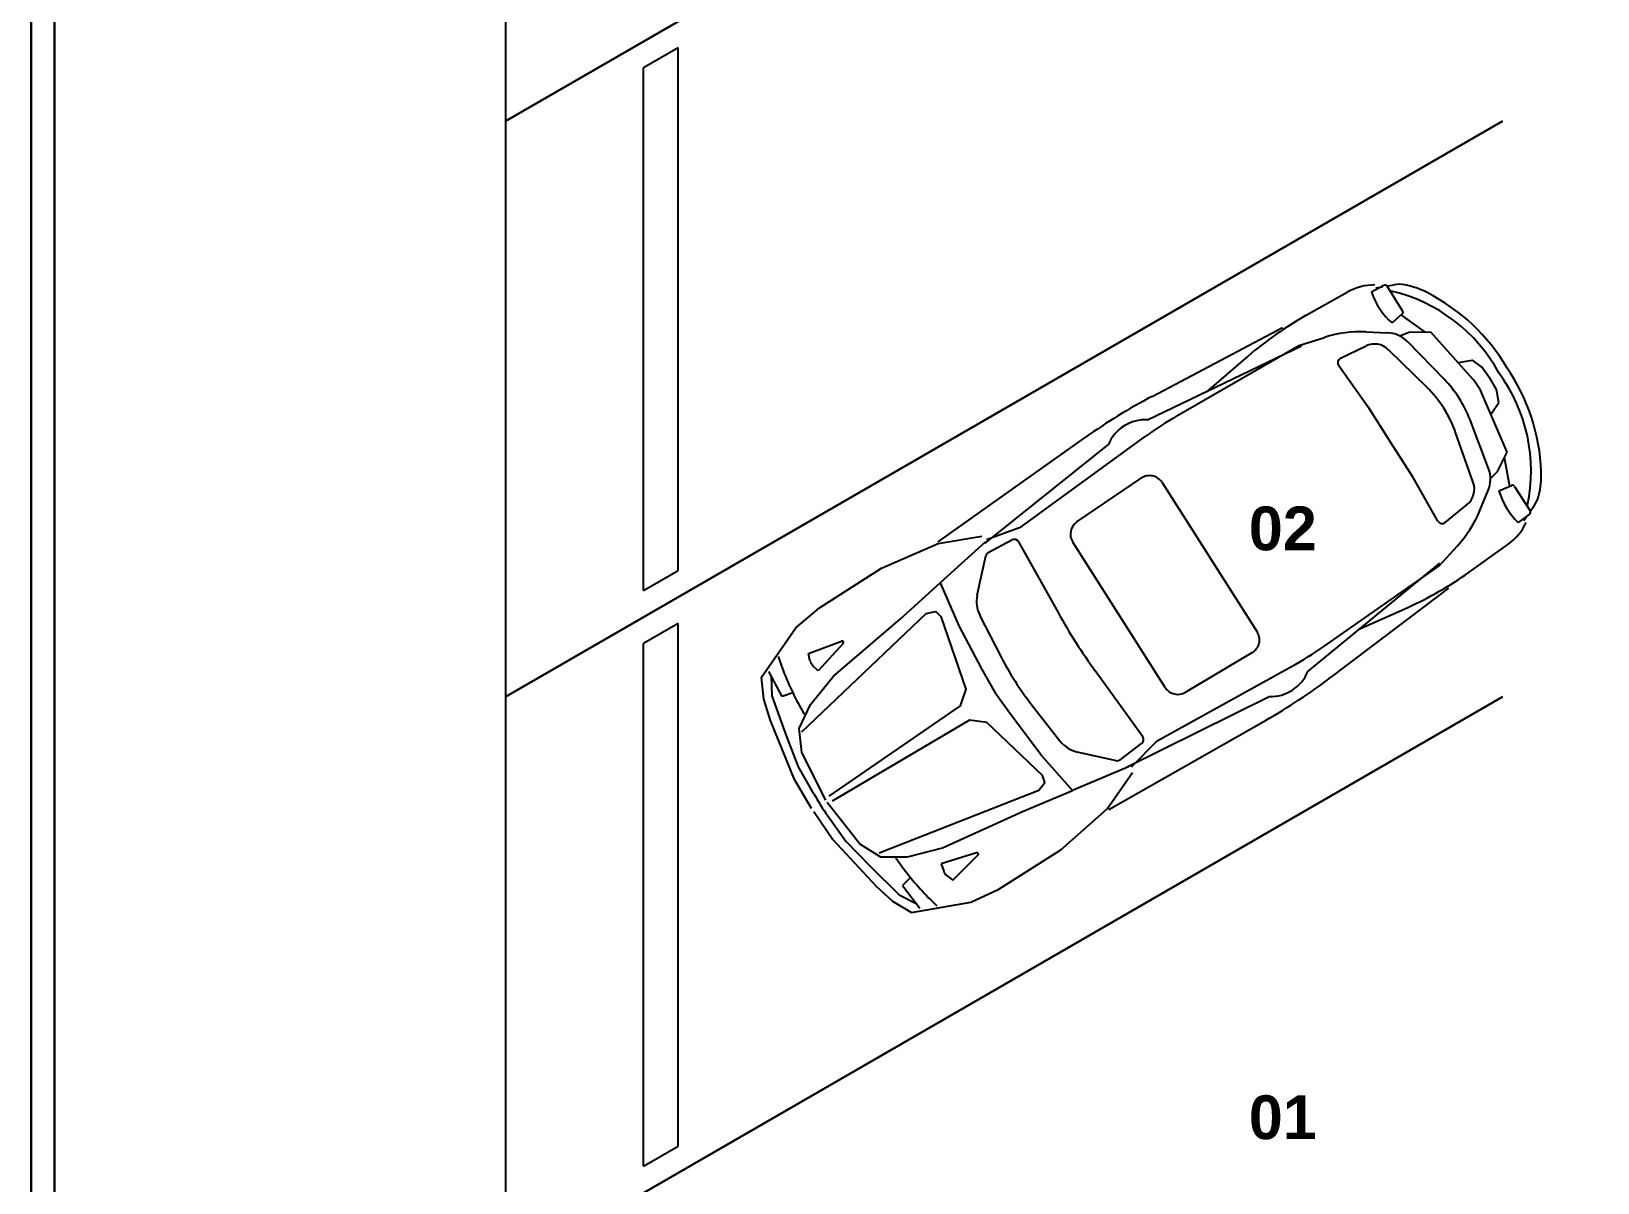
# Model space of a CAD drawing. Header units: centimetres. Extents: x 48 to 15845, y 265 to 7947.
# Drawn here: x 50.2 to 57, y 301.45 to 306.45 of the extents above; entities that cross this region are included whole.
import ezdxf

# ---------------------------------------------------------------- set-up
doc = ezdxf.new("R2010")
doc.units = ezdxf.units.CM
doc.layers.add('CARRERA911', color=7, linetype='Continuous')
doc.layers.add('murobajo', color=5, linetype='Continuous', lineweight=30)
doc.layers.add('nombres', color=165, linetype='Continuous', lineweight=0)
doc.layers.add('niveles', color=7, linetype='Continuous', lineweight=5, true_color=0xf0c70f)
doc.layers.get('0').freeze()
doc.styles.get("Standard").update_dxf_attribs({"font": 'arial.ttf', "height": 0.1})

# ---------------------------------------------------------------- blocks, each defined once
blk = doc.blocks.new('CHDE01PL')
at = {"color": 0, "linetype": 'ByBlock'}
for p, q in [((1.33, 0.8142), (2.2521, 0.8616)), ((2.6534, 0.8558), (3.4074, 0.7951)), ((0.3229, 0.7588), (0.3158, 0.7282)), ((1.5262, 0.68), (2.3331, 0.7677)), ((2.57, 0.7665), (3.4382, 0.6635)), ((2.902, 0.7249), (3.1773, 0.7654)), ((3.5391, 0.7824), (3.7833, 0.7696)), ((0.1897, 0.6048), (0.2416, 0.6929)), ((0.2299, 0.5742), (0.2416, 0.7194)), ((0.4494, 0.654), (0.462, 0.6885)), ((0.462, 0.6885), (0.6393, 0.6511)), ((1.5335, 0.684), (1.226, 0.6319)), ((1.5453, 0.6926), (1.7289, 0.6509)), ((1.7289, 0.6509), (2.5134, 0.7006)), ((2.7072, 0.7026), (3.4274, 0.6717)), ((3.4274, 0.6717), (3.5614, 0.6365)), ((3.96, 0.6985), (3.8884, 0.7031)), ((3.9185, 0.7101), (3.9507, 0.6965)), ((3.9719, 0.5373), (3.9719, 0.6859)), ((3.9761, 0.6859), (4.006, 0.6733)), ((0.1432, 0.3979), (0.1897, 0.6048)), ((0.2867, 0.5617), (0.2299, 0.5742)), ((0.4561, 0.5873), (0.4476, 0.6256)), ((0.6397, 0.6363), (0.4561, 0.5873)), ((1.3515, 0.4764), (1.4964, 0.6228)), ((1.5164, 0.6303), (1.6536, 0.62)), ((1.677, 0.5932), (1.6533, 0.179)), ((0.2798, 0.4874), (0.2764, 0.4377)), ((1.9838, 0.5193), (2.3817, 0.5319)), ((3.5729, 0.5021), (3.7168, 0.4854)), ((3.7553, 0.5467), (3.8464, 0.4831)), ((3.8925, 0.5132), (3.9613, 0.5248)), ((3.9517, 0.5245), (4.0078, 0.3855)), ((1.9109, -0.4389), (1.9101, 0.4431)), ((2.4603, 0.4557), (2.4612, -0.4504)), ((3.5446, 0.4755), (3.5586, 0.2189)), ((3.804, 0.4075), (3.8659, 0.1419)), ((3.8901, 0.4366), (3.939, 0.4273)), ((3.939, 0.4273), (4.0339, 0.3697)), ((0.1085, 0.2263), (0.1432, 0.3979)), ((1.2857, 0.1458), (1.3081, 0.3835)), ((3.9083, 0.3893), (3.9628, 0.1279)), ((4.0339, 0.3697), (4.0861, 0.0537)), ((0.0999, 0.0677), (0.1085, 0.2263)), ((3.5586, 0.2189), (3.5583, 0.0054)), ((4.0698, 0.1601), (4.1354, 0.1322)), ((4.1354, 0.1322), (4.1599, 0.0701)), ((3.559, -0.2114), (3.5583, 0.0021)), ((4.1599, 0.0701), (4.1638, 0.0046)), ((4.16, -0.0614), (4.1638, 0.0041)), ((0.1, -0.0668), (0.1089, -0.2254)), ((4.0346, -0.3613), (4.0862, -0.0452)), ((4.1356, -0.1236), (4.16, -0.0614)), ((1.286, -0.1429), (1.3089, -0.3805)), ((3.8048, -0.3996), (3.8662, -0.1338)), ((3.9091, -0.3811), (3.963, -0.1196)), ((4.0701, -0.1516), (4.1356, -0.1236)), ((0.1089, -0.2254), (0.144, -0.3968)), ((1.6782, -0.5895), (1.6537, -0.1752)), ((3.5456, -0.468), (3.559, -0.2114)), ((0.144, -0.3968), (0.1909, -0.6036)), ((3.9399, -0.419), (4.0346, -0.3613)), ((3.9527, -0.5163), (4.0086, -0.3771)), ((0.2808, -0.4861), (0.2773, -0.4364)), ((1.3524, -0.4733), (1.4976, -0.6194)), ((3.5739, -0.4946), (3.7177, -0.4776)), ((3.7564, -0.5389), (3.8473, -0.4751)), ((3.8909, -0.4284), (3.9399, -0.419)), ((0.2878, -0.5604), (0.231, -0.573)), ((1.9849, -0.5149), (2.3827, -0.5268)), ((3.8935, -0.5051), (3.9623, -0.5166)), ((3.9729, -0.5291), (3.9732, -0.6776)), ((0.1909, -0.6036), (0.243, -0.6917)), ((0.231, -0.573), (0.2431, -0.7181)), ((0.4573, -0.5856), (0.4488, -0.624)), ((0.641, -0.6343), (0.4573, -0.5856)), ((1.5349, -0.6805), (1.2272, -0.629)), ((1.5176, -0.6269), (1.6548, -0.6163)), ((3.4287, -0.6645), (3.5626, -0.629)), ((0.4507, -0.6524), (0.4633, -0.6868)), ((0.4633, -0.6868), (0.6406, -0.6491)), ((1.5276, -0.6765), (2.3346, -0.7627)), ((1.5467, -0.6891), (1.7302, -0.647)), ((1.7302, -0.647), (2.5147, -0.6952)), ((2.5715, -0.761), (3.4395, -0.6563)), ((2.7085, -0.6968), (3.4287, -0.6645)), ((2.9035, -0.7188), (3.1788, -0.7587)), ((3.9613, -0.6903), (3.8898, -0.695)), ((3.9199, -0.7019), (3.9521, -0.6883)), ((3.9774, -0.6776), (4.0073, -0.6649)), ((0.3244, -0.7574), (0.3172, -0.7268)), ((2.6551, -0.8501), (3.4089, -0.7879)), ((3.5407, -0.775), (3.7849, -0.7617)), ((1.3316, -0.8111), (2.2538, -0.8567))]:
    blk.add_line(p, q, dxfattribs=at)
for points in [[(0.0507, 0.0105), (0.0561, 0.1824), (0.1143, 0.5035), (0.1432, 0.6137), (0.1951, 0.7149), (0.4791, 0.834), (0.6358, 0.8559), (1.0121, 0.8559), (1.325, 0.8075), (1.5335, 0.7194)], [(0.134, 0.0065), (0.162, 0.2787), (0.2153, 0.3893), (0.3307, 0.4634), (0.5072, 0.5214), (0.9519, 0.5846), (1.226, 0.6319), (1.1882, 0.3953), (1.169, 0.147), (1.1605, 0.0014)], [(0.2189, 0.3687), (1.0809, 0.5381), (1.1285, 0.5203), (1.1369, 0.485), (1.0435, 0.1017), (0.9749, 0.0452), (0.1591, 0.0158)], [(0.134, -0.0055), (0.1626, -0.2776), (0.216, -0.3881), (0.3316, -0.462), (0.5083, -0.5196), (0.9531, -0.5823), (1.2272, -0.629), (1.189, -0.3925), (1.1693, -0.1443), (1.1605, 0.0014)], [(0.0507, -0.0097), (0.0564, -0.1816), (0.1153, -0.5026), (0.1444, -0.6126), (0.1965, -0.7138), (0.4807, -0.8323), (0.6375, -0.8539), (1.0138, -0.8535), (1.3266, -0.8045), (1.535, -0.7159)], [(0.2196, -0.3675), (1.082, -0.5355), (1.1295, -0.5176), (1.1378, -0.4823), (1.0437, -0.0992), (0.975, -0.0428), (0.1592, -0.0147)]]:
    blk.add_lwpolyline(points, dxfattribs=at)
for centre, radius, start, end in [((2.4087, -2.1824), 3.048, 85.39524, 92.94517), ((2.4507, 0.5984), 0.2062, 54.64918, 124.77695), ((1.8002, 0.3832), 1.524, 166.91658, 176.08111), ((3.4434, -1.0439), 1.8288, 86.99981, 98.3676), ((3.7694, 0.4855), 0.2844, 57.32995, 87.18237), ((0.4972, 0.6367), 0.0508, 159.97873, 192.53841), ((0.6377, 0.6437), 0.00762, 284.96001, 78.11246), ((2.629, -1.1246), 1.8288, 87.54913, 93.62371), ((4.2417, 0.6157), 0.364, 166.09608, 196.35351), ((3.9592, 0.6859), 0.0127, 0, 86.33043), ((3.3715, 0.0601), 0.8474, 356.24509, 44.51945), ((3.9469, 0.5328), 0.1524, 46.38363, 67.20138), ((3.7516, 0.3278), 0.4355, 30.45768, 46.38363), ((1.5145, 0.605), 0.0254, 85.71507, 135.30465), ((1.6517, 0.5947), 0.0254, 356.72561, 85.71507), ((3.4062, 0.0469), 0.6096, 55.07004, 75.25506), ((1.9863, 0.4431), 0.0762, 91.82012, 179.9989), ((2.3841, 0.4558), 0.0762, 359.92446, 91.82012), ((3.57, 0.4768), 0.0254, 83.37601, 183.11504), ((3.705, 0.3845), 0.1016, 13.12265, 83.37601), ((3.7591, 0.3582), 0.1524, 11.76937, 55.07004), ((3.9592, 0.5373), 0.0127, 279.60772, 360), ((3.2549, 0.0357), 1.0118, 358.06945, 30.45768), ((1.4598, 0.3692), 0.1524, 135.30465, 174.62136), ((4.6964, 0.0049), 3.048, 176.72561, 183.38736), ((2.803, 0.003), 1.524, 174.62136, 185.49162), ((3.2722, 0.0035), 0.6096, 346.99033, 13.12265), ((3.366, 0.0035), 0.6096, 348.3436, 11.76937), ((1.3173, 0.0017), 1.2192, 176.89416, 183.21881), ((3.3717, -0.053), 0.8474, 315.59352, 3.86789), ((3.7854, 0.004), 0.3048, 350.72464, 9.38834), ((3.2549, -0.0288), 1.0118, 329.65529, 2.04353), ((1.4606, -0.3659), 0.1524, 185.49162, 224.80833), ((3.7058, -0.3767), 0.1016, 276.73697, 346.99033), ((3.7598, -0.3503), 0.1524, 305.04293, 348.3436), ((1.9871, -0.4388), 0.0762, 180.11408, 268.29286), ((2.385, -0.4506), 0.0762, 268.29286, 0.18852), ((3.5709, -0.4694), 0.0254, 176.99794, 276.73697), ((1.801, -0.3789), 1.524, 184.03187, 193.1964), ((3.4063, -0.0398), 0.6096, 284.85791, 305.04293), ((4.2429, -0.6068), 0.364, 163.75946, 194.01689), ((3.9602, -0.5291), 0.0127, 0.11298, 80.50526), ((3.7523, -0.3199), 0.4355, 313.72935, 329.65529), ((0.4984, -0.6349), 0.0508, 167.57457, 200.13424), ((0.639, -0.6417), 0.00762, 282.00051, 75.15297), ((1.5156, -0.6015), 0.0254, 224.80833, 274.3979), ((1.6529, -0.591), 0.0254, 274.3979, 3.38736), ((3.948, -0.5245), 0.1524, 292.9116, 313.72935), ((2.6267, 1.1302), 1.8288, 266.48926, 272.56385), ((3.7703, -0.4776), 0.2844, 272.9306, 302.78303), ((3.9605, -0.6776), 0.0127, 273.78255, 0.11298), ((2.4519, -0.5931), 0.2062, 235.33603, 305.46379), ((3.4414, 1.0511), 1.8288, 261.74537, 273.11317), ((2.4044, 2.1876), 3.048, 267.1678, 274.71773)]:
    blk.add_arc(centre, radius, start, end, dxfattribs=at)

msp = doc.modelspace()

# ---------------------------------------------------------------- linework, layer by layer
at = {"layer": 'murobajo', "linetype": 'ByBlock'}
for p, q in [((50.2009, 331.5253), (50.2009, 296.5253)), ((50.3009, 331.4253), (50.3009, 296.6253))]:
    msp.add_line(p, q, dxfattribs=at)
at = {"layer": 'niveles', "linetype": 'ByBlock', "lineweight": -2}
for p, q in [((56.5905, 308.5602), (52.2603, 306.0602)), ((52.2603, 308.5602), (52.2603, 306.0602)), ((52.2603, 306.0602), (56.5905, 308.5602)), ((53.0103, 306.3778), (52.8603, 306.2912)), ((53.0103, 304.1087), (53.0103, 306.3778)), ((52.8603, 304.0221), (52.8603, 306.2912)), ((52.2603, 306.0602), (52.2603, 303.5602)), ((52.2603, 303.5602), (56.5905, 306.0602)), ((56.5905, 306.0602), (52.2603, 303.5602)), ((52.8603, 304.0221), (53.0103, 304.1087)), ((53.0103, 303.8778), (52.8603, 303.7912)), ((53.0103, 301.6087), (53.0103, 303.8778)), ((52.8603, 301.5221), (52.8603, 303.7912)), ((52.2603, 301.0602), (56.5905, 303.5602)), ((52.2603, 303.5602), (52.2603, 301.0602)), ((56.5905, 303.5602), (52.2603, 301.0602)), ((52.8603, 301.5221), (53.0103, 301.6087))]:
    msp.add_line(p, q, dxfattribs=at)

# ---------------------------------------------------------------- block references
at = {"layer": 'CARRERA911', "xscale": 0.848082459736358, "yscale": 0.848082459736358, "zscale": 0.848082459736358, "rotation": 32.44458273253907}
msp.add_blockref('CHDE01PL', (53.5584, 303.045), dxfattribs=at)

# ---------------------------------------------------------------- texts
at = {"layer": 'nombres', "lineweight": -2, "char_height": 0.13, "width": 0.490831, "attachment_point": 1}
for s, insert in [('{\\fArial|b1|i0|c0|p34;\\H1.462x;02}', (55.4885, 304.3864)), ('{\\fArial|b1|i0|c0|p34;\\H1.462x;01        }    ', (55.4885, 301.829))]:
    msp.add_mtext(s, dxfattribs=dict(at, insert=insert))

doc.saveas('drawing.dxf')
